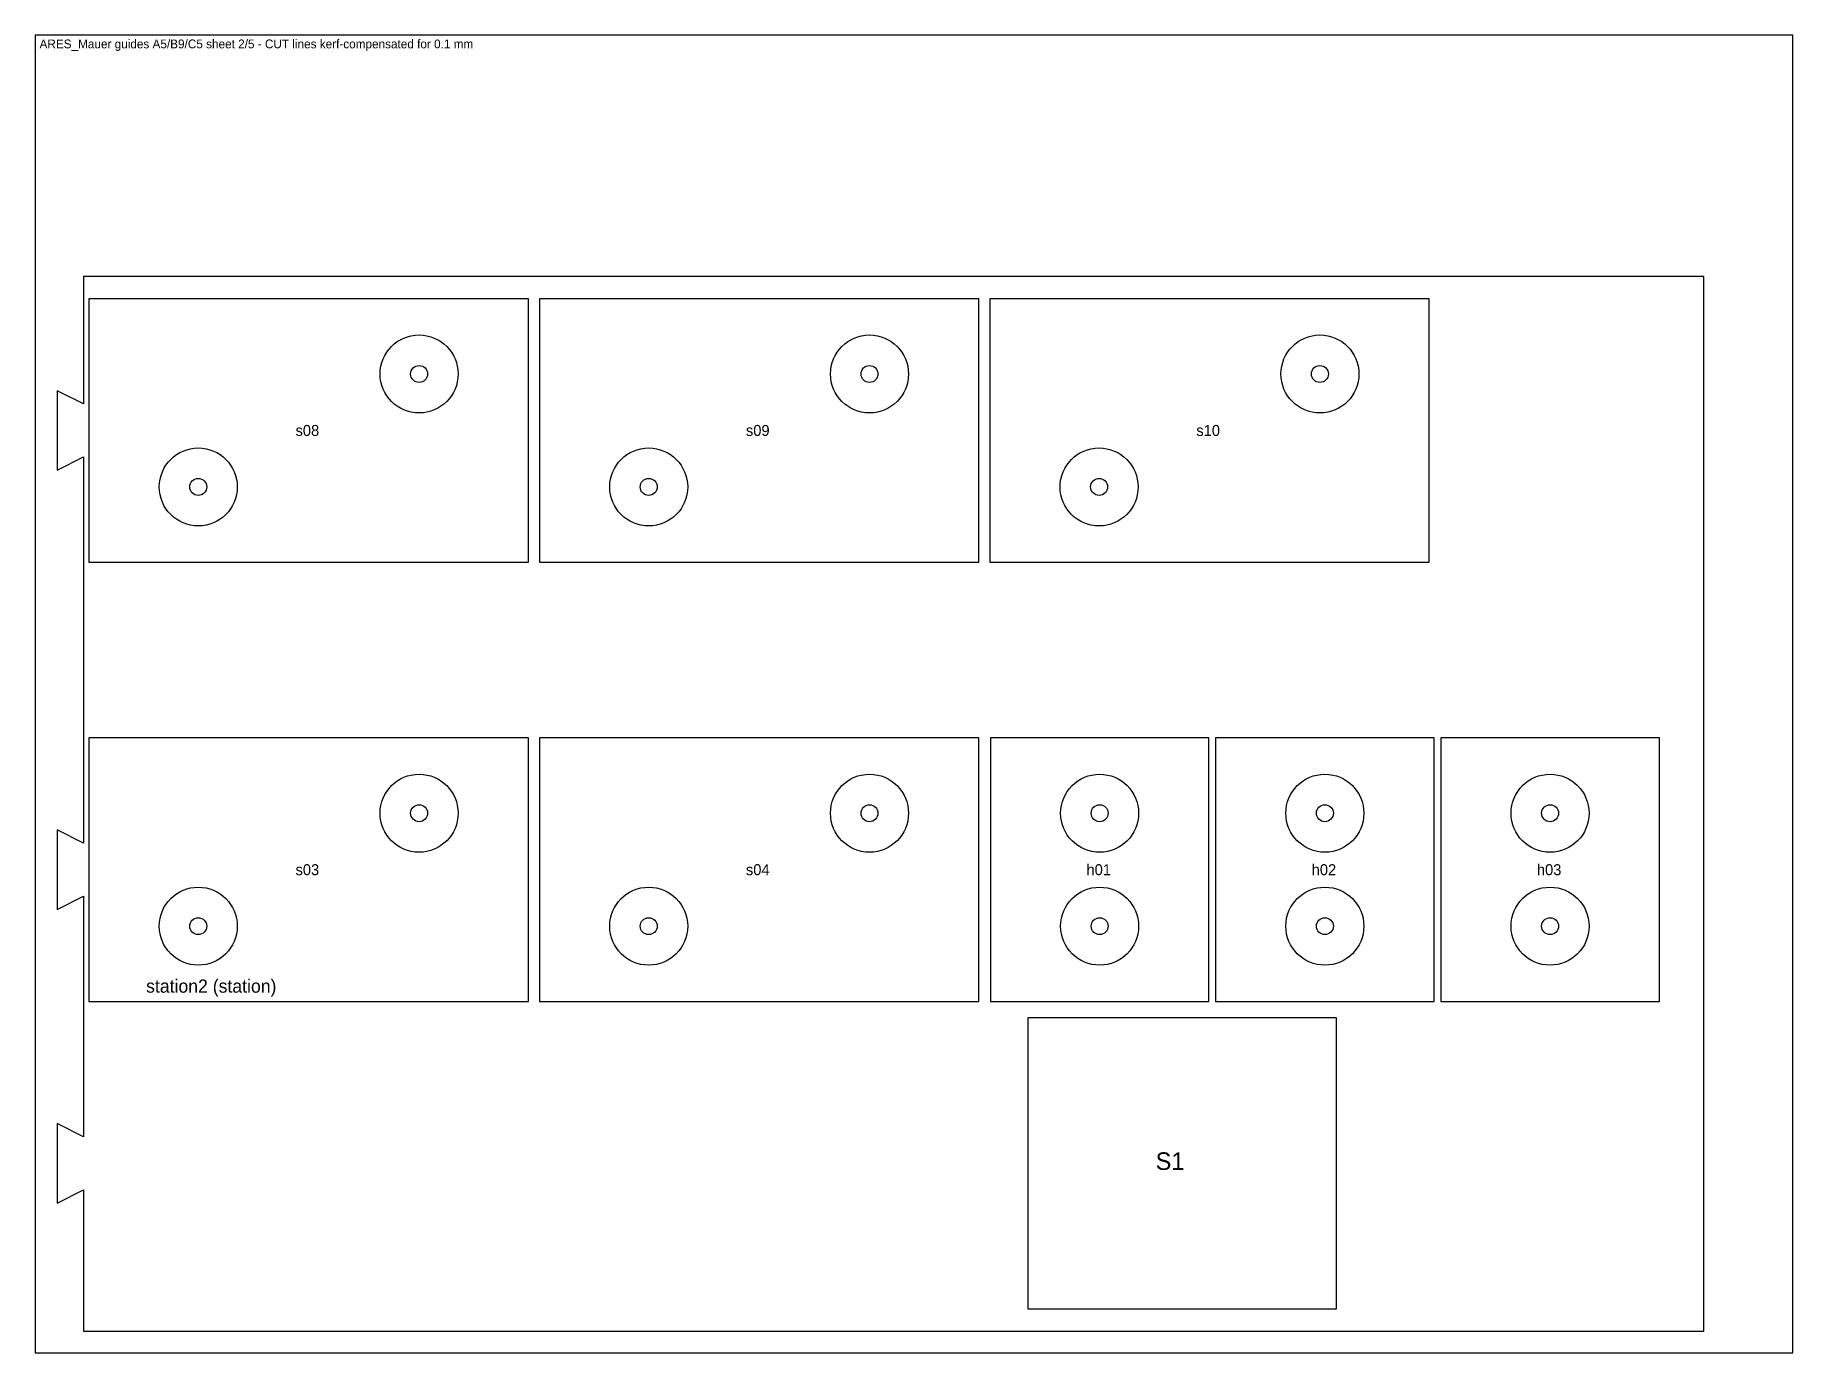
# Model space of a CAD drawing. Extents: x 0 to 800, y 0 to 600.
import ezdxf

# ---------------------------------------------------------------- set-up
doc = ezdxf.new("R2010")
doc.units = 0
for name, color, linetype in [('CUT', 1, 'CONTINUOUS'), ('ENGRAVE', 5, 'CONTINUOUS'), ('SHEET', 3, 'CONTINUOUS')]:
    doc.layers.add(name, color=color, linetype=linetype)

msp = doc.modelspace()

# ---------------------------------------------------------------- linework, layer by layer
at = {"layer": 'CUT', "color": 1}
for p, q in [((759.55, 490.05), (21.95, 490.05)), ((21.95, 490.05), (21.95, 432.0809)), ((759.55, 9.95), (759.55, 490.05)), ((21.95, 432.0809), (9.95, 438.0809)), ((9.95, 438.0809), (9.95, 401.9191)), ((9.95, 401.9191), (21.95, 407.9191)), ((21.95, 407.9191), (21.95, 232.0809)), ((21.95, 232.0809), (9.95, 238.0809)), ((9.95, 238.0809), (9.95, 201.9191)), ((9.95, 201.9191), (21.95, 207.9191)), ((21.95, 207.9191), (21.95, 98.3809)), ((592.25, 152.55), (451.75, 152.55)), ((451.75, 152.55), (451.75, 20.05)), ((592.25, 20.05), (592.25, 152.55)), ((21.95, 98.3809), (9.95, 104.3809)), ((9.95, 104.3809), (9.95, 68.2191)), ((9.95, 68.2191), (21.95, 74.2191)), ((21.95, 74.2191), (21.95, 9.95)), ((451.75, 20.05), (592.25, 20.05)), ((21.95, 9.95), (759.55, 9.95))]:
    msp.add_line(p, q, dxfattribs=at)
for centre in [(174.75, 445.714), (379.75, 445.714), (584.75, 445.714), (74.25, 394.286), (279.25, 394.286), (484.25, 394.286), (174.75, 245.714), (379.75, 245.714), (484.5, 245.714), (587, 245.714), (689.5, 245.714), (74.25, 194.286), (279.25, 194.286), (484.5, 194.286), (587, 194.286), (689.5, 194.286)]:
    msp.add_circle(centre, 3.86, dxfattribs=at)
at = {"layer": 'ENGRAVE', "color": 5}
for p, q in [((224.5, 480), (24.5, 480)), ((24.5, 480), (24.5, 360)), ((224.5, 360), (224.5, 480)), ((429.5, 480), (229.5, 480)), ((229.5, 480), (229.5, 360)), ((429.5, 360), (429.5, 480)), ((634.5, 480), (434.5, 480)), ((434.5, 480), (434.5, 360)), ((634.5, 360), (634.5, 480)), ((24.5, 360), (224.5, 360)), ((229.5, 360), (429.5, 360)), ((434.5, 360), (634.5, 360)), ((224.5, 280), (24.5, 280)), ((24.5, 280), (24.5, 160)), ((224.5, 160), (224.5, 280)), ((429.5, 280), (229.5, 280)), ((229.5, 280), (229.5, 160)), ((429.5, 160), (429.5, 280)), ((534.25, 280), (434.75, 280)), ((434.75, 280), (434.75, 160)), ((534.25, 160), (534.25, 280)), ((636.75, 280), (537.25, 280)), ((537.25, 280), (537.25, 160)), ((636.75, 160), (636.75, 280)), ((739.25, 280), (639.75, 280)), ((639.75, 280), (639.75, 160)), ((739.25, 160), (739.25, 280)), ((24.5, 160), (224.5, 160)), ((229.5, 160), (429.5, 160)), ((434.75, 160), (534.25, 160)), ((537.25, 160), (636.75, 160)), ((639.75, 160), (739.25, 160))]:
    msp.add_line(p, q, dxfattribs=at)
for centre in [(174.75, 445.714), (379.75, 445.714), (584.75, 445.714), (74.25, 394.286), (279.25, 394.286), (484.25, 394.286), (174.75, 245.714), (379.75, 245.714), (484.5, 245.714), (587, 245.714), (689.5, 245.714), (74.25, 194.286), (279.25, 194.286), (484.5, 194.286), (587, 194.286), (689.5, 194.286)]:
    msp.add_circle(centre, 17.75, dxfattribs=at)
at = {"layer": 'SHEET', "color": 3}
for p, q in [((800, 600), (0, 600)), ((0, 600), (0, 0)), ((800, 0), (800, 600)), ((0, 0), (800, 0))]:
    msp.add_line(p, q, dxfattribs=at)

# ---------------------------------------------------------------- texts
at = {"layer": 'ENGRAVE', "color": 5}
for s, height, p in [('s08', 5, (118.5, 417.5)), ('s09', 5, (323.5, 417.5)), ('s10', 5, (528.5, 417.5)), ('s03', 5, (118.5, 217.5)), ('s04', 5, (323.5, 217.5)), ('h01', 5, (478.5, 217.5)), ('h02', 5, (581, 217.5)), ('h03', 5, (683.5, 217.5)), ('station2 (station)', 6, (50.5, 164)), ('S1', 8, (510, 83.3))]:
    msp.add_text(s, height=height, dxfattribs=at).set_placement(p)
at = {"layer": 'SHEET', "color": 3}
msp.add_text('ARES_Mauer guides A5/B9/C5 sheet 2/5 - CUT lines kerf-compensated for 0.1 mm', height=4, dxfattribs=at).set_placement((2, 594))

doc.saveas('drawing.dxf')
